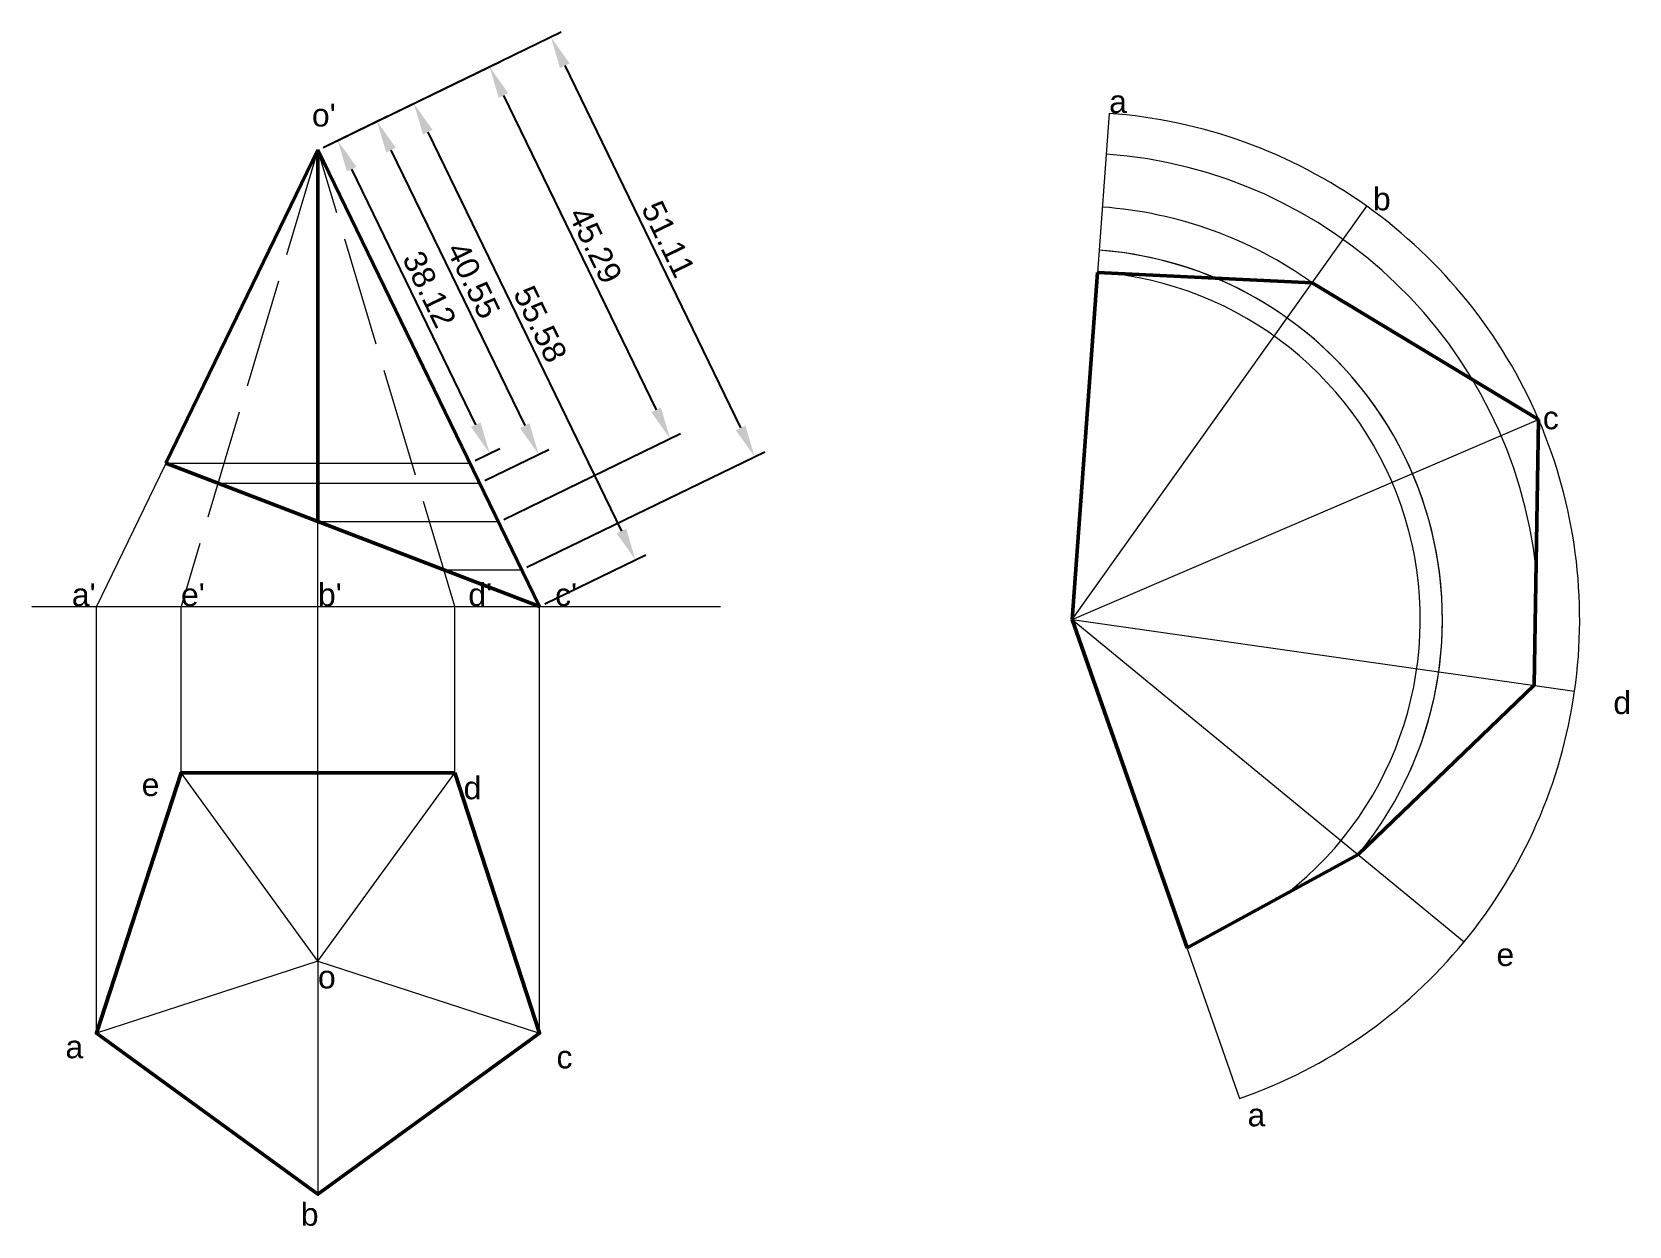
# Paper-space layout 'Layout2' of a CAD drawing. Header units: millimetres. Extents: x 4 to 179, y 21 to 152.
import ezdxf

# ---------------------------------------------------------------- set-up
doc = ezdxf.new("R2010")
doc.units = ezdxf.units.MM
doc.linetypes.add('ACAD_ISO02W100', pattern=[15, 12, -3])
doc.styles.get("Standard").update_dxf_attribs({"font": 'arial.ttf'})
doc.dimstyles.new('ISO-25', dxfattribs={"dimtxt": 2.5, "dimasz": 3.5, "dimexe": 1.25, "dimexo": 0.625, "dimtad": 1, "dimtoh": 1, "dimdsep": 46, "dimtxsty": 'Standard', "dimcen": 2.5, "dimadec": 0, "dimazin": 2, "dimtfac": 1, "dimtmove": 0, "dimatfit": 3, "dimfxl": 1, "dimarcsym": 0})

# ---------------------------------------------------------------- blocks, each defined once
blk = doc.blocks.new('*D4')
at = {"color": 0, "lineweight": -2, "transparency": 16777216}
for p, q in [((35.54, 139.56), (46.61, 144.93)), ((47.01, 141.23), (68.22, 97.53)), ((59.81, 89.56), (70.88, 94.93))]:
    blk.add_line(p, q, dxfattribs=at)
at = {"color": 0, "lineweight": 15, "transparency": 16777216}
for points in [[(47.53, 141.49), (46.48, 140.98), (45.48, 144.38)], [(68.75, 97.79), (67.7, 97.28), (69.75, 94.38)]]:
    blk.add_solid(points, dxfattribs=at)
at = {"layer": 'Defpoints', "color": 0, "lineweight": 15, "transparency": 16777216}
for p in [(34.98, 139.28), (69.75, 94.38), (59.25, 89.28)]:
    blk.add_point(p, dxfattribs=at)
at = {"color": 0, "lineweight": 15, "transparency": 16777216, "insert": (59.33, 120.21), "char_height": 2.5, "attachment_point": 5, "rotation": 295.8924}
blk.add_mtext('55.58', dxfattribs=at)
blk = doc.blocks.new('*D5')
at = {"color": 0, "lineweight": -2, "transparency": 16777216}
for p, q in [((35.54, 139.56), (61.61, 152.21)), ((62.01, 148.52), (81.27, 108.84)), ((57.86, 93.58), (83.93, 106.23))]:
    blk.add_line(p, q, dxfattribs=at)
at = {"color": 0, "lineweight": 15, "transparency": 16777216}
for points in [[(62.54, 148.77), (61.49, 148.26), (60.48, 151.67)], [(81.8, 109.09), (80.75, 108.58), (82.8, 105.69)]]:
    blk.add_solid(points, dxfattribs=at)
at = {"layer": 'Defpoints', "color": 0, "lineweight": 15, "transparency": 16777216}
for p in [(34.98, 139.28), (82.8, 105.69), (57.3, 93.31)]:
    blk.add_point(p, dxfattribs=at)
at = {"color": 0, "lineweight": 15, "transparency": 16777216, "insert": (73.35, 129.51), "char_height": 2.5, "attachment_point": 5, "rotation": 295.8924}
blk.add_mtext('51.11', dxfattribs=at)
blk = doc.blocks.new('*D6')
at = {"color": 0, "lineweight": -2, "transparency": 16777216}
for p, q in [((35.54, 139.56), (54.89, 148.95)), ((55.29, 145.26), (72.01, 110.81)), ((55.32, 98.81), (74.67, 108.21))]:
    blk.add_line(p, q, dxfattribs=at)
at = {"color": 0, "lineweight": 15, "transparency": 16777216}
for points in [[(55.82, 145.51), (54.77, 145), (53.77, 148.4)], [(72.54, 111.06), (71.49, 110.55), (73.54, 107.66)]]:
    blk.add_solid(points, dxfattribs=at)
at = {"layer": 'Defpoints', "color": 0, "lineweight": 15, "transparency": 16777216}
for p in [(34.98, 139.28), (73.54, 107.66), (54.76, 98.54)]:
    blk.add_point(p, dxfattribs=at)
at = {"color": 0, "lineweight": 15, "transparency": 16777216, "insert": (65.36, 128.86), "char_height": 2.5, "attachment_point": 5, "rotation": 295.8924}
blk.add_mtext('45.29', dxfattribs=at)
blk = doc.blocks.new('*D7')
at = {"color": 0, "lineweight": -2, "transparency": 16777216}
for p, q in [((35.54, 139.56), (42.57, 142.97)), ((42.97, 139.27), (57.62, 109.09)), ((53.25, 103.07), (60.28, 106.49))]:
    blk.add_line(p, q, dxfattribs=at)
at = {"color": 0, "lineweight": 15, "transparency": 16777216}
for points in [[(43.5, 139.53), (42.45, 139.02), (41.44, 142.42)], [(58.15, 109.34), (57.1, 108.83), (59.15, 105.94)]]:
    blk.add_solid(points, dxfattribs=at)
at = {"layer": 'Defpoints', "color": 0, "lineweight": 15, "transparency": 16777216}
for p in [(34.98, 139.28), (59.15, 105.94), (52.69, 102.8)]:
    blk.add_point(p, dxfattribs=at)
at = {"color": 0, "lineweight": 15, "transparency": 16777216, "insert": (52.01, 125.01), "char_height": 2.5, "attachment_point": 5, "rotation": 295.8924}
blk.add_mtext('40.55', dxfattribs=at)
blk = doc.blocks.new('*D8')
at = {"color": 0, "lineweight": -2, "transparency": 16777216}
for p, q in [((35.54, 139.56), (38.27, 140.88)), ((52.26, 109.19), (38.67, 137.19)), ((52.19, 105.26), (54.91, 106.59))]:
    blk.add_line(p, q, dxfattribs=at)
at = {"color": 0, "lineweight": 15, "transparency": 16777216}
for points in [[(39.2, 137.44), (38.15, 136.93), (37.14, 140.33)], [(52.78, 109.44), (51.74, 108.94), (53.79, 106.04)]]:
    blk.add_solid(points, dxfattribs=at)
at = {"layer": 'Defpoints', "color": 0, "lineweight": 15, "transparency": 16777216}
for p in [(37.14, 140.33), (34.98, 139.28), (51.62, 104.99)]:
    blk.add_point(p, dxfattribs=at)
at = {"color": 0, "lineweight": 15, "transparency": 16777216, "insert": (47.18, 124.02), "char_height": 2.5, "attachment_point": 5, "rotation": 295.8924}
blk.add_mtext('38.12', dxfattribs=at)

psp = doc.layouts.new('Layout2')

# ---------------------------------------------------------------- linework, layer by layer
at = {"lineweight": 15}
for p, q in [((121.632, 143.293), (117.589, 87.86)), ((34.978, 139.284), (10.707, 89.284)), ((34.978, 89.284), (34.978, 139.284)), ((117.589, 87.86), (149.853, 133.116)), ((117.589, 87.86), (168.674, 109.755)), ((59.248, 89.284), (18.331, 104.991)), ((18.331, 104.991), (51.624, 104.991)), ((24.033, 102.802), (52.686, 102.802)), ((34.978, 98.601), (54.726, 98.601)), ((48.771, 93.306), (57.296, 93.306)), ((3.651, 89.284), (79.053, 89.284)), ((10.707, 42.538), (10.707, 89.284)), ((19.978, 71.07), (19.978, 89.284)), ((34.978, 50.424), (34.978, 89.284)), ((49.978, 71.07), (49.978, 89.284)), ((59.248, 42.538), (59.248, 89.284)), ((117.589, 87.86), (135.919, 35.39)), ((117.589, 87.86), (172.612, 80.015)), ((117.589, 87.86), (160.519, 52.56)), ((34.978, 50.424), (19.978, 71.07)), ((34.978, 50.424), (49.978, 71.07)), ((34.978, 50.424), (10.707, 42.538)), ((34.978, 50.424), (59.248, 42.538)), ((34.978, 50.424), (34.978, 24.905))]:
    psp.add_line(p, q, dxfattribs=at)
at = {"lineweight": 50}
for p, q in [((18.331, 104.991), (34.978, 139.284)), ((34.978, 139.284), (59.248, 89.284)), ((34.978, 139.284), (34.978, 98.601)), ((117.589, 87.86), (120.362, 125.879)), ((120.362, 125.879), (143.88, 124.738)), ((143.88, 124.738), (168.674, 109.755)), ((168.674, 109.755), (168.187, 80.645)), ((59.248, 89.284), (18.331, 104.991)), ((117.589, 87.86), (130.16, 51.873)), ((168.187, 80.645), (148.91, 62.106)), ((148.91, 62.106), (130.16, 51.873))]:
    psp.add_line(p, q, dxfattribs=at)
at = {"linetype": 'ACAD_ISO02W100', "lineweight": 15}
for p, q in [((34.978, 139.284), (19.978, 89.284)), ((49.978, 89.284), (34.978, 139.284)), ((19.978, 89.284), (49.978, 89.284))]:
    psp.add_line(p, q, dxfattribs=at)
at = {"lineweight": 50}
psp.add_lwpolyline([(49.978, 71.07), (19.978, 71.07), (10.707, 42.538), (34.978, 24.905), (59.248, 42.538)], close=True, dxfattribs=at)
at = {"lineweight": 15}
for radius, start, end in [(55.58, 54.51391, 85.82831), (51.11, 6.19601, 85.82831), (45.29, 54.51391, 85.82831), (55.58, 23.19951, 54.51391), (40.55, 333.63175, 85.82831), (40.55, 320.5707, 85.82831), (38.12, 307.99285, 85.82831), (55.58, 351.8851, 23.19951), (55.58, 320.5707, 351.8851), (55.58, 289.2563, 320.5707)]:
    psp.add_arc((117.589, 87.86), radius, start, end, dxfattribs=at)

# ---------------------------------------------------------------- texts
at = {"char_height": 2.5, "attachment_point": 1}
for s, insert in [('a', (121.632, 145.834)), ("o'", (34.317, 144.353)), ('b', (150.524, 135.172)), ('c', (169.133, 111.194)), ("a'", (8.025, 91.825)), ("e'", (19.978, 91.825)), ("b'", (34.978, 91.825)), ("d'", (51.447, 91.825)), ("c'", (60.953, 91.825)), ('d', (176.859, 79.998)), ('e', (15.67, 71.017)), ('d', (50.933, 70.669)), ('e', (164.053, 52.395)), ('o', (34.978, 49.952)), ('a', (7.325, 42.296)), ('c', (61.104, 41.184)), ('a', (136.793, 34.846)), ('b', (33.102, 23.951))]:
    psp.add_mtext_dynamic_manual_height_columns(s, width=5.26366, gutter_width=12.5, heights=[0], dxfattribs=dict(at, insert=insert))

# ---------------------------------------------------------------- dimensions: what is measured, and where the dimension line sits
at = {"lineweight": 15}
for p1, p2, distance, picture, middle in [((34.978, 139.284), (57.296, 93.306), 28.353, '*D5', (73.354, 129.507)), ((34.978, 139.284), (54.755, 98.54), 20.884, '*D6', (65.364, 128.862)), ((34.978, 139.284), (59.248, 89.284), 11.676, '*D4', (59.327, 120.213)), ((34.978, 139.284), (52.686, 102.802), 7.189, '*D7', (52.009, 125.012)), ((51.624, 104.991), (34.978, 139.284), -2.406, '*D8', (47.176, 124.019))]:
    dim = psp.add_aligned_dim(p1=p1, p2=p2, distance=distance, dimstyle='ISO-25', dxfattribs=at)
    dim.commit()
    dim.dimension.update_dxf_attribs({"geometry": picture, "text_midpoint": middle})

doc.saveas('drawing.dxf')
